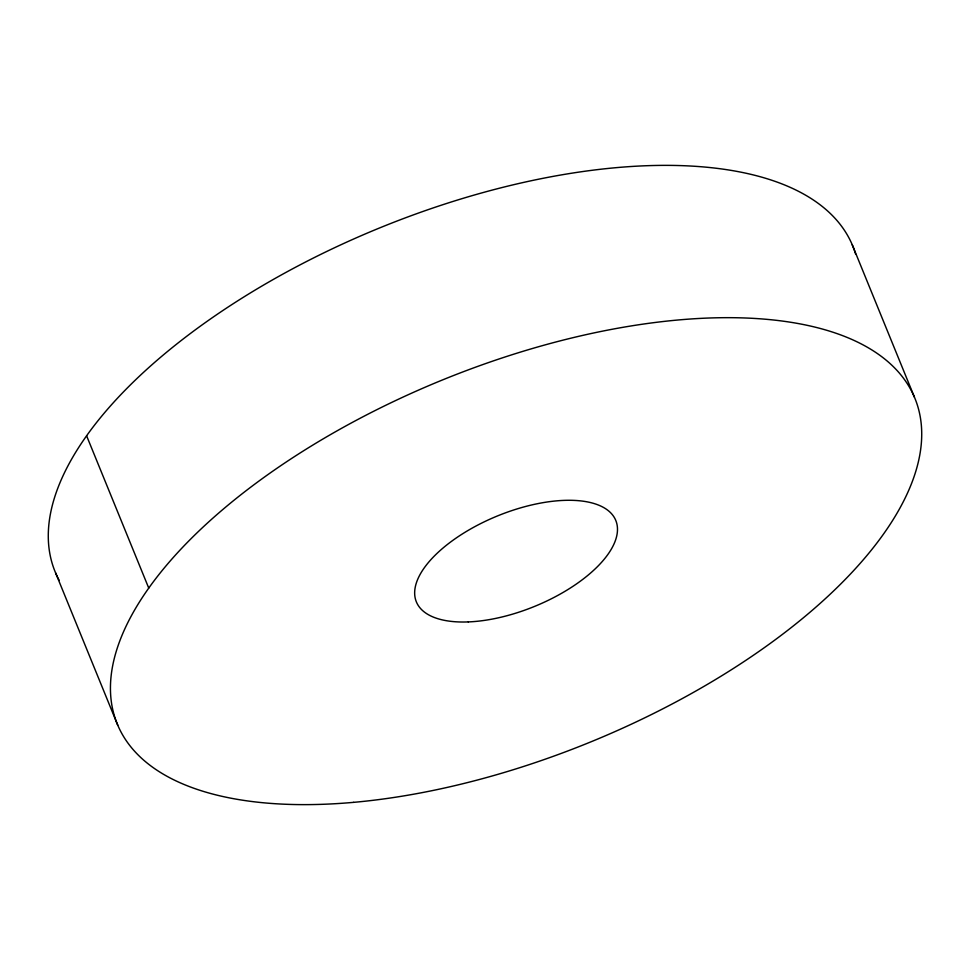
<?xml version="1.0" encoding="UTF-8"?>
<svg xmlns="http://www.w3.org/2000/svg" width="970" height="970" viewBox="0 0 970 970"><rect width="100%" height="100%" fill="white"/><g stroke="black" fill="none" stroke-linecap="round" stroke-linejoin="round"><path stroke-width="1.45" d="M852.254 244.816L914.407 397.118M86.597 435.785L148.749 588.099M55.593 572.882L117.746 725.184M59.243 580.436A430.789 195.576 -22.2 0 1 378.664 228.326A430.789 195.576 -22.2 0 1 855.588 254.007M468.304 621.915A107.694 48.888 -22.2 0 0 617.429 527.692A107.694 48.888 -22.2 0 0 462.496 533.852A107.694 48.888 -22.2 0 0 468.304 621.915M353.65 802.348A430.789 195.576 -22.2 0 0 919.196 411.741A430.789 195.576 -22.2 0 0 275.383 469.359A430.789 195.576 -22.2 0 0 353.65 802.348"/></g></svg>
